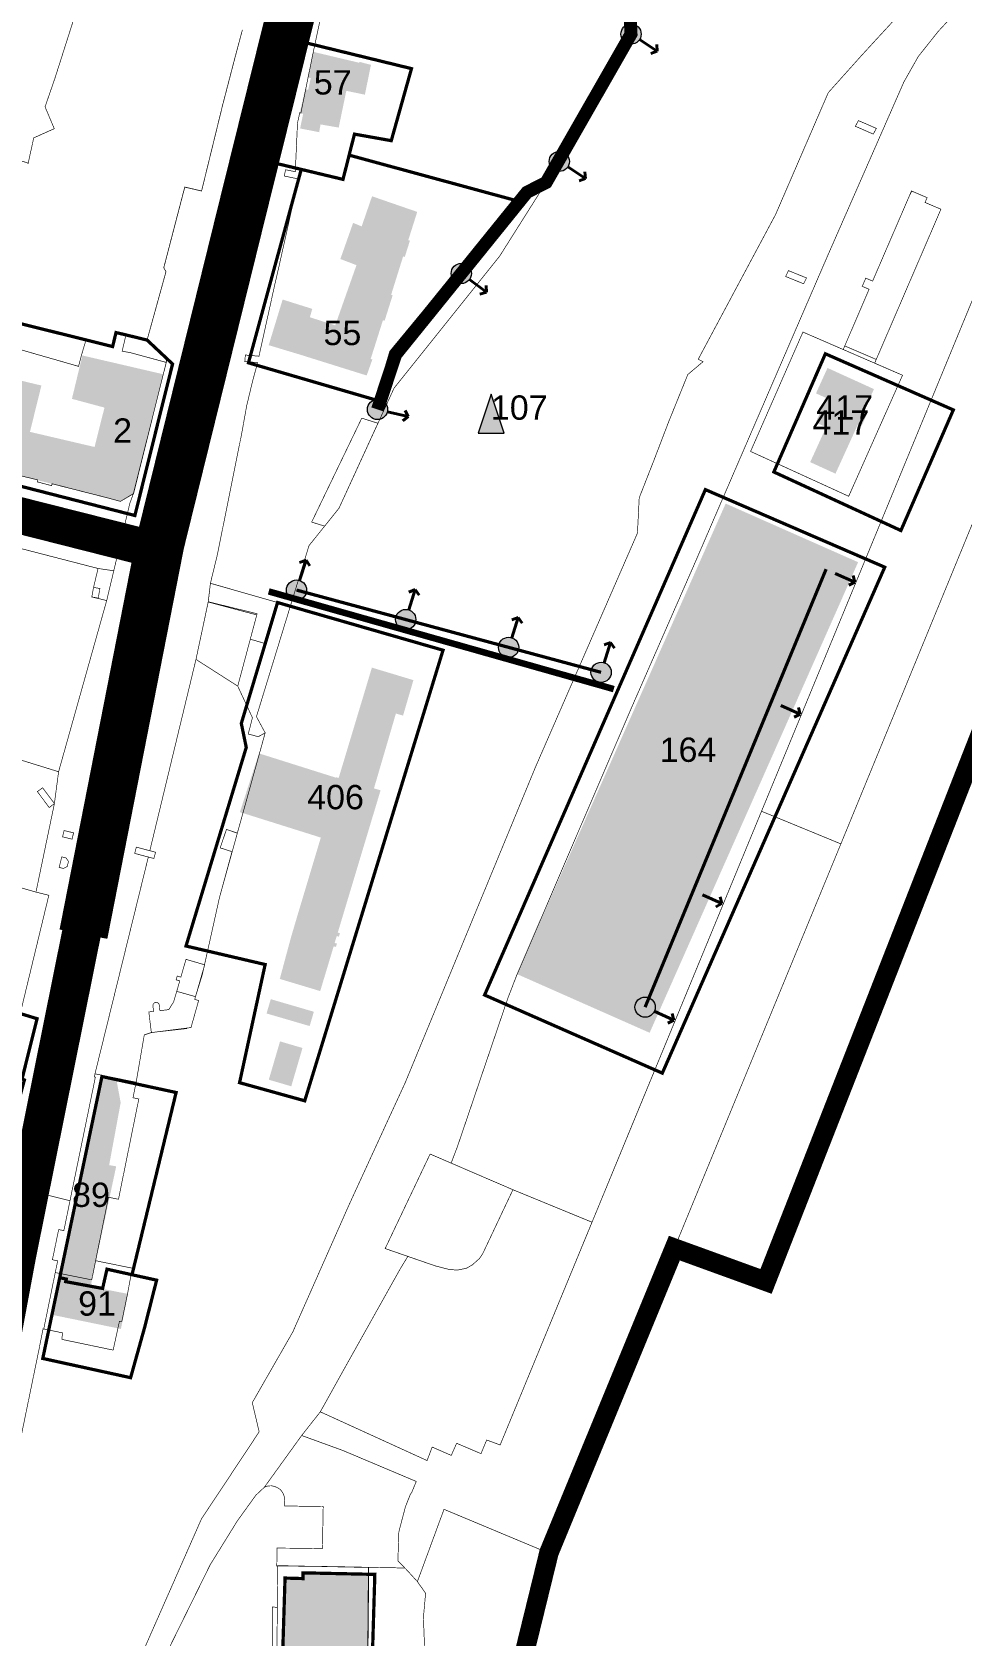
# Model space of a CAD drawing. Header units: millimetres. Extents: x 21689 to 31331, y 37531 to 43751.
# Drawn here: x 25932.9 to 26219.4, y 41633 to 42127.4 of the extents above; entities that cross this region are included whole.
import ezdxf

# ---------------------------------------------------------------- set-up
doc = ezdxf.new("R2010")
doc.units = ezdxf.units.MM
for name, pattern in [('DASHEDX2', [1.5, 1, -0.5]), ('g5_084', [0.4, 0.2, -0.2]), ('МЕЖА', [4, 1, -1, 1, -1])]:
    doc.linetypes.add(name, pattern=pattern)
for name, color, linetype, lineweight in [('0 . 11 - границы ДМ проект', 10, 'МЕЖА', 0), ('0.15 - Видовые раскрытия', 22, 'Continuous', 9), ('00 границы ОКН', 1, 'Continuous', 40), ('00 номер ОКН', 7, 'Continuous', 15), ('00 Разраб границы', 5, 'g5_084', 50), ('CONTUR', 150, 'Continuous', 9)]:
    doc.layers.add(name, color=color, linetype=linetype, lineweight=lineweight)
for name, color, linetype, lineweight, transparency in [('0.1 ОКН', 1, 'Continuous', 9, 0.4), ('00 Дороги', 252, 'Continuous', 9, 0.2), ('00 ОКН', 1, 'Continuous', 9, 0.4), ('24. ценная дореволюц постройка', 192, 'Continuous', 13, 0.4)]:
    doc.layers.add(name, color=color, linetype=linetype, lineweight=lineweight, transparency=transparency)
doc.layers.add('0.16.3 - пешеходные пути', color=40, linetype='boundary')
doc.styles.get("Standard").update_dxf_attribs({"font": 'arial.ttf'})
doc.linetypes.add('474_2', pattern='A,1,-0.5,[222,geobl2.shx,S=0.1,R=0,X=0,Y=0],-0.5,3', length=5)
doc.linetypes.add('boundary', pattern='A,7,-3,[1,bnd.shx,S=1,R=0,X=0,Y=0],-3,3', length=16)

# ---------------------------------------------------------------- blocks, each defined once
blk = doc.blocks.new('участки все')
at = {"layer": 'CONTUR', "const_width": 0.2}
for points in [[(3355.55, 4511.54), (3313.61, 4490.69), (3301.66, 4477.69), (3291.5, 4466.34), (3275.26, 4428.75), (3251.43, 4384.16), (3252.93, 4383.41), (3248.22, 4379.45), (3242.26, 4364.73), (3237.75, 4352.93), (3233.25, 4341.44), (3232.7, 4330.55), (3201.35, 4258.6), (3161.11, 4161.07), (3155.24, 4148.33), (3143.86, 4123.55), (3126.5, 4084.3), (3114.03, 4062.55), (3116.15, 4053.53), (3098.39, 4026.75), (3075.98, 3975.84)], [(3028.05, 3980.34), (3048.25, 4078.64), (3049.56, 4085.29), (3055.56, 4084.05), (3055.36, 4082.04), (3071.16, 4078.74), (3073.1, 4087.64), (3073.85, 4087.65), (3075.66, 4096.44), (3077.05, 4103.99), (3065.75, 4106.29), (3069.72, 4125.85), (3072.8, 4125.22), (3078.45, 4153.1), (3079.07, 4156.14), (3077.28, 4156.52), (3078.25, 4161.31), (3080.75, 4175.89), (3082.92, 4176.61), (3093.79, 4177.98), (3094.09, 4178.02), (3095.15, 4178.16), (3097.5, 4186.5), (3096.29, 4186.83), (3096.53, 4187.68), (3098.65, 4194.54), (3103.95, 4218.35), (3118, 4268.99), (3115.31, 4273.99), (3125.8, 4308.19), (3131.5, 4326.7), (3140.75, 4338.25), (3157.71, 4375.25), (3190.25, 4415.94), (3217.26, 4458.75), (3227.91, 4477.84), (3234.8, 4493.85)], [(3135.22, 4490.09), (3132.7, 4478.29), (3131.25, 4471.15), (3130.5, 4467.43), (3129.01, 4460.05), (3128.65, 4460.12), (3127.96, 4456.97), (3127.28, 4441.97), (3124.28, 4442.58), (3123.89, 4440.63), (3128.27, 4439.73), (3122.05, 4411.86), (3121.13, 4407.92), (3116.09, 4385.09), (3111.89, 4385.46), (3111.72, 4383.46), (3115.68, 4383.13), (3114.23, 4377.83), (3113.6, 4375.23), (3112.3, 4369.8), (3110.76, 4361.22), (3103.3, 4324.05), (3101.13, 4315.1), (3100.44, 4309.33), (3096.68, 4291.63), (3082.46, 4232.67), (3078.3, 4233.77), (3077.79, 4231.84), (3082, 4230.72), (3065.56, 4163.9), (3065.37, 4162.93), (3065.68, 4162.86), (3057.86, 4124.78), (3031.22, 4131.44)], [(3042.8, 4183.57), (3051.34, 4218.92), (3047.38, 4219.91), (3053.06, 4247.2), (3054.35, 4257.01), (3069.17, 4309.78), (3076.31, 4339.79), (3077.36, 4342.66), (3087.83, 4384.4), (3081.62, 4390.07), (3087.45, 4411.14), (3086.77, 4412.36), (3093.24, 4437.21), (3098.41, 4436), (3104.91, 4462.54), (3108.64, 4476.88), (3110.99, 4485.69)], [(3337.42, 4502.53), (3313.61, 4490.69), (3301.66, 4477.69), (3291.5, 4466.34), (3275.26, 4428.75), (3251.43, 4384.16), (3252.93, 4383.41), (3248.22, 4379.45), (3242.26, 4364.73), (3237.75, 4352.93), (3233.25, 4341.44), (3232.7, 4330.55), (3201.35, 4258.6), (3161.11, 4161.07), (3155.24, 4148.33), (3143.86, 4123.55), (3126.5, 4084.3), (3114.03, 4062.55), (3116.15, 4053.53), (3098.39, 4026.75), (3075.98, 3975.84)], [(3086.14, 3982.3), (3101.07, 4012.59), (3109.38, 4026.02), (3115.12, 4034), (3117.73, 4036.44), (3129.24, 4052.41), (3129.24, 4052.41), (3134.99, 4059.71), (3141.84, 4072.03), (3159.79, 4104.09), (3161.96, 4107.61), (3161.96, 4107.62), (3154.97, 4110.04), (3168.82, 4139.17), (3175.31, 4136.37), (3177.28, 4141.59), (3192.71, 4187.02), (3195.56, 4194.43), (3230.83, 4276.65), (3250.5, 4321.58), (3259.66, 4342.82), (3265.62, 4356.62), (3291.48, 4416.47), (3314.8, 4469.64), (3319.24, 4477.49), (3325.41, 4485.25)], [(3110.98, 4485.7), (3108.62, 4476.88), (3104.89, 4462.54), (3098.4, 4436.03), (3093.22, 4437.25), (3086.74, 4412.35), (3087.43, 4411.14), (3081.6, 4390.06), (3087.76, 4384.43), (3087.43, 4383.21), (3076.78, 4386.11), (3073.93, 4386.66), (3075.12, 4391.66), (3072.06, 4392.38), (3070.99, 4388.07), (3065.03, 4389.45), (3062.75, 4389.95), (3061.45, 4385.59), (3061.29, 4384.98), (3060.69, 4382.69), (3060.5, 4381.96), (3060, 4382.1), (3058.47, 4382.55), (3038.99, 4388.15)], [(3044.92, 4444.32), (3046.69, 4452.39), (3053.04, 4455.24), (3052.92, 4455.46), (3050.18, 4461.96), (3053.17, 4470.61), (3059.49, 4490.45)], [(3025.67, 4352.39), (3047.93, 4346.96), (3047.78, 4346.36), (3048.48, 4346.17), (3051.49, 4345.38), (3052.21, 4345.2), (3052.35, 4345.77), (3069.02, 4341.53), (3073.4, 4340.34), (3077.36, 4342.66), (3076.31, 4339.79), (3071.35, 4318.96), (3066.52, 4319.66), (3037.13, 4327.26)], [(3038.99, 4388.15), (3058.47, 4382.55), (3060.5, 4381.96), (3061.45, 4385.59), (3062.75, 4389.95), (3065.03, 4389.45), (3070.99, 4388.07), (3072.06, 4392.38), (3075.12, 4391.66), (3073.93, 4386.66), (3076.78, 4386.11), (3087.55, 4383.18), (3086.59, 4379.47), (3079.57, 4351.3), (3077.48, 4342.77), (3073.4, 4340.34), (3069.02, 4341.53), (3052.35, 4345.78), (3052.2, 4345.2), (3051.49, 4345.38), (3048.48, 4346.18), (3047.78, 4346.37), (3047.93, 4346.96), (3025.67, 4352.39)], [(2969.83, 4242.17), (3047.38, 4219.91), (3051.34, 4218.92), (3042.8, 4183.57)], [(3086.14, 3982.3), (3101.07, 4012.59), (3101.07, 4012.59), (3109.38, 4026.02), (3115.12, 4034), (3117.73, 4036.44), (3118.44, 4036.74), (3119.16, 4036.89), (3119.77, 4036.9), (3119.97, 4036.91), (3120.74, 4036.75), (3121.24, 4036.57), (3121.81, 4036.31), (3122.38, 4035.95), (3122.87, 4035.52), (3123.21, 4035.04), (3123.48, 4034.6), (3123.73, 4034.04), (3123.89, 4033.5), (3123.95, 4032.43), (3124.04, 4030.68), (3126.14, 4030.66), (3135.88, 4030.52), (3135.64, 4017.54), (3125.9, 4017.68), (3121.65, 4017.7), (3121.58, 4012.22), (3121.85, 4012.2), (3121.74, 3999.47), (3120.17, 3999.53), (3120.27, 3977.44)], [(3168.98, 3937.34), (3166.76, 3996.34), (3167.43, 4003.79), (3164.9, 4007.37), (3164.9, 4007.37), (3161.96, 4010.61), (3161.04, 4011.57), (3149.79, 4011.79), (3149.39, 3963.55)]]:
    blk.add_lwpolyline(points, dxfattribs=at)
for points in [[(3374.77, 4496.66), (3218.71, 4118.16), (3194.34, 4128.17), (3175.31, 4136.37), (3177.28, 4141.59), (3192.71, 4187.02), (3195.56, 4194.43), (3230.83, 4276.65), (3250.5, 4321.58), (3259.66, 4342.82), (3265.62, 4356.62), (3278.39, 4386.18), (3291.48, 4416.47), (3314.8, 4469.64), (3319.24, 4477.49), (3325.41, 4485.25), (3337.63, 4498.42), (3342.03, 4502.7), (3383.09, 4504.17), (3379.21, 4494.83), (3374.77, 4496.66)], [(3270.93, 4244.83), (3295.38, 4234.77), (3398.43, 4485.77), (3398.09, 4486.83), (3397.85, 4487.94), (3396.6, 4490), (3385.96, 4506.44), (3384.75, 4508.15), (3383.09, 4504.17), (3379.21, 4494.83), (3374.77, 4496.66), (3270.93, 4244.83)], [(3032.33, 4500.47), (3026.89, 4480.47), (3033.4, 4467.49), (3028.25, 4451.84), (3027.7, 4449.86), (3044.99, 4444.63), (3046.69, 4452.39), (3053.04, 4455.24), (3052.92, 4455.46), (3050.18, 4461.96), (3053.17, 4470.61), (3059.49, 4490.45), (3058.43, 4490.82), (3060.52, 4495.71), (3040.16, 4499.05), (3032.33, 4500.47)], [(3300.8, 4457.72), (3306.32, 4455.31), (3305.36, 4453.56), (3299.84, 4455.97), (3300.8, 4457.72)], [(3300.8, 4457.72), (3306.32, 4455.31), (3305.36, 4453.56), (3299.84, 4455.97), (3300.8, 4457.72)], [(3283.69, 4392.54), (3296.09, 4387.16), (3296.58, 4388.26), (3304.07, 4405.73), (3301.96, 4406.63), (3303.06, 4409.16), (3305.16, 4408.25), (3316.51, 4434.57), (3317.22, 4435.99), (3320.57, 4434.55), (3321.95, 4433.96), (3321.31, 4432.49), (3326.21, 4430.4), (3306.28, 4384.09), (3305.79, 4382.96), (3314.38, 4379.22), (3297.79, 4341.92), (3267.56, 4355.74), (3283.69, 4392.54)], [(3296.58, 4388.26), (3304.07, 4405.73), (3301.96, 4406.63), (3303.06, 4409.16), (3305.16, 4408.25), (3316.51, 4434.57), (3317.13, 4436.04), (3320.57, 4434.55), (3321.95, 4433.96), (3321.31, 4432.49), (3326.21, 4430.4), (3306.28, 4384.09), (3296.58, 4388.26)], [(3278.36, 4409.67), (3279.23, 4411.48), (3284.79, 4409.22), (3283.91, 4407.41), (3278.36, 4409.67)], [(3278.36, 4409.67), (3279.23, 4411.48), (3284.79, 4409.22), (3283.91, 4407.41), (3278.36, 4409.67)], [(3267.56, 4355.74), (3283.69, 4392.54), (3314.38, 4379.22), (3297.79, 4341.92), (3267.56, 4355.74)], [(3147.76, 4366), (3152.74, 4364.43), (3140.75, 4338.25), (3136.33, 4332.71), (3132.33, 4333.97), (3147.76, 4366)], [(3011.77, 4299.83), (3015.65, 4298.69), (3014.97, 4296.6), (3026.52, 4293.03), (3037.13, 4327.26), (3066.51, 4319.66), (3065.12, 4313.84), (3064.58, 4310.88), (3069.17, 4309.78), (3054.35, 4257.01), (3030.33, 4264.47), (3001.99, 4271.96), (3004.31, 4276.36), (3010.77, 4296.13), (3011.77, 4299.83)], [(3064.58, 4310.88), (3065.12, 4313.84), (3067.08, 4313.49), (3066.56, 4310.54), (3064.58, 4310.88)], [(3101.13, 4315.1), (3121.81, 4309.18), (3120.19, 4304.22), (3117.84, 4296.58), (3113.41, 4297.86), (3115.41, 4305.34), (3115.5, 4305.72), (3100.47, 4309.4), (3101.13, 4315.1)], [(3096.68, 4291.63), (3100.45, 4309.33), (3115.41, 4305.34), (3109.55, 4283.4), (3096.68, 4291.63)], [(3082.46, 4232.67), (3096.68, 4291.63), (3109.55, 4283.4), (3114.07, 4273.67), (3112.79, 4268.63), (3115.89, 4267.82), (3118, 4268.99), (3109.43, 4238.09), (3106.06, 4239.22), (3104.15, 4233.54), (3107.78, 4232.38), (3103.95, 4218.35), (3099.31, 4197.52), (3093.6, 4199.18), (3092.02, 4193.69), (3090.9, 4194.04), (3090.57, 4192.87), (3091.68, 4192.55), (3090.75, 4189.32), (3089.8, 4186.09), (3088.31, 4183.69), (3085.57, 4183.36), (3085.37, 4185.05), (3085.34, 4185.23), (3085.28, 4185.38), (3085.21, 4185.49), (3085.08, 4185.66), (3084.95, 4185.75), (3084.77, 4185.87), (3084.56, 4185.92), (3084.29, 4185.9), (3084.11, 4185.89), (3083.92, 4185.79), (3083.75, 4185.69), (3083.61, 4185.54), (3083.52, 4185.39), (3083.46, 4185.23), (3083.42, 4185.05), (3083.42, 4184.81), (3083.61, 4183.13), (3082.15, 4182.97), (3082.93, 4176.63), (3080.75, 4175.89), (3078.25, 4161.31), (3072.21, 4162.54), (3065.88, 4163.83), (3065.56, 4163.9), (3082, 4230.71), (3083.71, 4230.27), (3084.22, 4232.2), (3082.46, 4232.67)], [(3053.06, 4247.2), (3051.46, 4245.99), (3047.81, 4250.88), (3049.41, 4252.07), (3053.06, 4247.2)], [(3229.98, 4145.52), (3270.93, 4244.83), (3295.38, 4234.77), (3205.38, 4016.16), (3173.1, 4029.66), (3164.9, 4007.37), (3161.96, 4010.61), (3161.04, 4011.57), (3158.89, 4013.8), (3159.19, 4022.74), (3161.22, 4030.47), (3162.69, 4034.16), (3163.2, 4034.97), (3164.55, 4038.25), (3141.88, 4047.82), (3129.24, 4052.41), (3134.99, 4059.71), (3167.88, 4044.69), (3169.46, 4048.84), (3175.34, 4046.28), (3176.99, 4050.02), (3184.5, 4046.82), (3186.25, 4051.02), (3190.4, 4049.5), (3218.71, 4118.16), (3229.98, 4145.52)], [(3056.06, 4238.88), (3058.97, 4238.18), (3058.49, 4236.23), (3055.57, 4236.94), (3056.06, 4238.88)], [(3056.05, 4238.88), (3058.96, 4238.18), (3058.49, 4236.23), (3055.58, 4236.94), (3056.05, 4238.88)], [(3084.22, 4232.2), (3083.71, 4230.27), (3077.79, 4231.84), (3078.3, 4233.77), (3084.22, 4232.2)], [(3055.34, 4230.76), (3056.67, 4230.43), (3057.39, 4229.35), (3057, 4227.8), (3055.85, 4227.19), (3054.51, 4227.52), (3055.34, 4230.76)], [(3055.34, 4230.76), (3056.67, 4230.43), (3057.39, 4229.35), (3057, 4227.81), (3055.85, 4227.19), (3054.52, 4227.52), (3055.34, 4230.76)], [(3090.75, 4189.32), (3091.68, 4192.55), (3090.57, 4192.87), (3090.9, 4194.04), (3092.02, 4193.69), (3093.6, 4199.18), (3099.36, 4197.5), (3096.53, 4187.68), (3090.75, 4189.32)], [(3090.75, 4189.32), (3096.53, 4187.68), (3096.29, 4186.83), (3097.5, 4186.5), (3095.15, 4178.16), (3094.09, 4178.02), (3093.79, 4177.98), (3093.8, 4177.84), (3082.93, 4176.63), (3082.15, 4182.97), (3083.61, 4183.13), (3083.42, 4184.81), (3083.42, 4185.05), (3083.46, 4185.23), (3083.52, 4185.39), (3083.61, 4185.54), (3083.75, 4185.69), (3083.92, 4185.79), (3084.11, 4185.89), (3084.29, 4185.9), (3084.56, 4185.92), (3084.77, 4185.87), (3084.95, 4185.75), (3085.08, 4185.66), (3085.21, 4185.49), (3085.28, 4185.38), (3085.34, 4185.23), (3085.37, 4185.05), (3085.57, 4183.36), (3088.31, 4183.69), (3089.8, 4186.09), (3090.75, 4189.32)], [(3053.32, 4102.63), (3054.07, 4106.25), (3052.45, 4106.59), (3054.37, 4115.9), (3055.97, 4115.56), (3065.68, 4162.86), (3065.37, 4162.92), (3065.56, 4163.9), (3065.88, 4163.83), (3072.21, 4162.54), (3078.25, 4161.31), (3077.28, 4156.52), (3079.07, 4156.14), (3078.45, 4153.1), (3072.8, 4125.22), (3069.72, 4125.85), (3064.57, 4100.4), (3053.32, 4102.63)], [(3134.99, 4059.71), (3167.88, 4044.69), (3169.46, 4048.84), (3175.34, 4046.28), (3176.99, 4050.02), (3184.5, 4046.82), (3186.25, 4051.02), (3190.4, 4049.5), (3218.7, 4118.16), (3194.34, 4128.17), (3185.06, 4108.53), (3184.05, 4106.99), (3181.83, 4105), (3179.99, 4103.96), (3177.31, 4103.42), (3174.88, 4103.54), (3170.47, 4104.68), (3161.96, 4107.61), (3159.79, 4104.09), (3141.84, 4072.03), (3134.99, 4059.71)], [(3053.32, 4102.63), (3064.57, 4100.4), (3065.76, 4106.29), (3077.05, 4103.99), (3075.66, 4096.44), (3073.85, 4087.65), (3073.1, 4087.64), (3071.16, 4078.74), (3055.36, 4082.04), (3055.56, 4084.05), (3049.78, 4085.25), (3053.32, 4102.63)], [(3161.04, 4011.57), (3158.89, 4013.8), (3159.19, 4022.74), (3161.22, 4030.47), (3162.69, 4034.16), (3163.2, 4034.97), (3164.55, 4038.25), (3141.88, 4047.82), (3129.24, 4052.41), (3117.73, 4036.44), (3118.44, 4036.74), (3119.16, 4036.89), (3119.77, 4036.9), (3119.97, 4036.91), (3120.74, 4036.75), (3121.24, 4036.57), (3121.81, 4036.31), (3122.38, 4035.95), (3122.87, 4035.52), (3123.21, 4035.04), (3123.48, 4034.6), (3123.73, 4034.04), (3123.89, 4033.5), (3123.95, 4032.43), (3124.04, 4030.68), (3126.14, 4030.66), (3135.88, 4030.52), (3135.64, 4017.54), (3125.9, 4017.68), (3121.65, 4017.7), (3121.58, 4012.22), (3122.12, 4012.2), (3137.69, 4012.03), (3149.79, 4011.79), (3161.04, 4011.57)], [(3118.4, 3912.53), (3118.71, 3936.09), (3121.25, 3936.07), (3121.41, 3957.47), (3118.77, 3957.48), (3118.77, 3961.25), (3121.42, 3961.24), (3121.85, 4012.31), (3149.94, 4011.73), (3149.49, 3963.56), (3149.99, 3963.57), (3150.02, 3960.32), (3149.45, 3960.31), (3148.46, 3911.88), (3118.4, 3912.53)]]:
    blk.add_lwpolyline(points, close=True, dxfattribs=at)
blk = doc.blocks.new('трасса вид раскр')
at = {"layer": '0.15 - Видовые раскрытия', "transparency": 33554687}
h = blk.add_hatch(color=256, dxfattribs=at)
h.dxf.hatch_style = 1
h.paths.add_polyline_path([(-2.77, -1.43, 1), (2.77, 1.43, 1)])
at = {"layer": '0.15 - Видовые раскрытия', "lineweight": 40}
for p, q in [((1.42, -2.78), (4.42, -8.62)), ((4.42, -8.62), (2.35, -8.22)), ((4.42, -8.62), (5.3, -6.7))]:
    blk.add_line(p, q, dxfattribs=at)
at = {"layer": '0.15 - Видовые раскрытия'}
blk.add_circle((0, 0), 3.12, dxfattribs=at)

msp = doc.modelspace()

# ---------------------------------------------------------------- hatches: boundary and pattern name
at = {"layer": '0.1 ОКН', "transparency": 33554585}
h = msp.add_hatch(color=1, dxfattribs=at)
h.dxf.hatch_style = 1
h.paths.add_polyline_path([(26033.75, 42117.9), (26019.65, 42121.25), (26017.79, 42113.38), (26018.79, 42113.16), (26018.02, 42109.6), (26017.07, 42109.77), (26015.41, 42102.41), (26016.45, 42102.17), (26015.52, 42097.65), (26021.39, 42096.51), (26021.81, 42098.9), (26027.4, 42097.92), (26029.75, 42109.25), (26035.47, 42108.07), (26037.35, 42117.27), (26033.82, 42118.17)])
h = msp.add_hatch(color=1, dxfattribs=at)
h.dxf.hatch_style = 1
h.paths.add_polyline_path([(26033.75, 42117.9), (26019.65, 42121.25), (26017.79, 42113.38), (26018.79, 42113.16), (26018.02, 42109.6), (26017.07, 42109.77), (26015.41, 42102.41), (26016.45, 42102.17), (26015.52, 42097.65), (26021.39, 42096.51), (26021.81, 42098.9), (26027.4, 42097.92), (26029.75, 42109.25), (26035.47, 42108.07), (26037.35, 42117.27), (26033.82, 42118.17)])
h = msp.add_hatch(color=1, dxfattribs=at)
h.dxf.hatch_style = 1
h.paths.add_polyline_path([(26031.85, 42068.55), (26027.92, 42057.41), (26032.88, 42055.52), (26026.34, 42036.97), (26018.52, 42039.45), (26019.27, 42042.04), (26010.13, 42044.92), (26005.84, 42030.85), (26015.18, 42028.04), (26036.02, 42021.51), (26037.77, 42026.45), (26037.26, 42026.61), (26041.03, 42038.52), (26041.54, 42038.35), (26044.03, 42046.24), (26043.56, 42046.4), (26047.26, 42058.22), (26047.76, 42058.05), (26049.35, 42063.05), (26048.84, 42063.21), (26051.6, 42071.94), (26047.31, 42073.42), (26037.68, 42076.75), (26034.48, 42067.46)])
h = msp.add_hatch(color=1, dxfattribs=at)
h.dxf.hatch_style = 1
h.paths.add_polyline_path([(26031.85, 42068.55), (26027.92, 42057.41), (26032.88, 42055.52), (26026.34, 42036.97), (26018.52, 42039.45), (26019.27, 42042.04), (26010.13, 42044.92), (26005.84, 42030.85), (26015.18, 42028.04), (26036.02, 42021.51), (26037.77, 42026.45), (26037.26, 42026.61), (26041.03, 42038.52), (26041.54, 42038.35), (26044.03, 42046.24), (26043.56, 42046.4), (26047.26, 42058.22), (26047.76, 42058.05), (26049.35, 42063.05), (26048.84, 42063.21), (26051.6, 42071.94), (26047.31, 42073.42), (26037.68, 42076.75), (26034.48, 42067.46)])
h = msp.add_hatch(color=1, dxfattribs=at)
h.dxf.hatch_style = 1
h.paths.add_polyline_path([(25935.8, 42018.42), (25919.89, 42022.22), (25915.39, 42005.55), (25912.26, 41994.96), (25960.08, 41982.73), (25964.09, 41985.03), (25973.3, 42021.9), (25948.43, 42027.68), (25945.21, 42014.31), (25955.24, 42011.61), (25952.18, 41999.47), (25932.28, 42004.13)])
h = msp.add_hatch(color=1, dxfattribs=at)
h.dxf.hatch_style = 1
h.paths.add_polyline_path([(25935.8, 42018.42), (25919.89, 42022.22), (25915.39, 42005.55), (25912.26, 41994.96), (25960.08, 41982.73), (25964.09, 41985.03), (25973.3, 42021.9), (25948.43, 42027.68), (25945.21, 42014.31), (25955.24, 42011.61), (25952.18, 41999.47), (25932.28, 42004.13)])
h = msp.add_hatch(color=1, dxfattribs=at)
h.dxf.hatch_style = 1
h.paths.add_polyline_path([(26175.05, 42000), (26172.68, 41994.8), (26180.47, 41991.25), (26184.45, 42000), (26187.35, 42006.38), (26188.48, 42005.86), (26190.16, 42009.56), (26189.04, 42010.08), (26192.33, 42017.31), (26178.02, 42023.83), (26174.46, 42016.01), (26177.77, 42014.5), (26174.38, 42007.05), (26177.59, 42005.58)])
h = msp.add_hatch(color=1, dxfattribs=at)
h.dxf.hatch_style = 1
h.paths.add_polyline_path([(26074.34, 42015.74), (26070.34, 42003.74), (26078.34, 42003.74)])
h = msp.add_hatch(color=1, dxfattribs=at)
h.dxf.hatch_style = 1
h.paths.add_polyline_path([(26074.34, 42015.74), (26070.34, 42003.74), (26078.34, 42003.74)])
h = msp.add_hatch(color=1, dxfattribs=at)
h.dxf.hatch_style = 1
h.paths.add_polyline_path([(26074.34, 42015.74), (26070.34, 42003.74), (26078.34, 42003.74)])
h = msp.add_hatch(color=1, dxfattribs=at)
h.dxf.hatch_style = 1
h.paths.add_polyline_path([(26187.44, 41963.96), (26146.63, 41982.03), (26082.28, 41837.03), (26123.21, 41818.91)])
at = {"layer": '0.15 - Видовые раскрытия', "transparency": 33554687}
h = msp.add_hatch(color=7, dxfattribs=at)
h.dxf.hatch_style = 1
h.paths.add_polyline_path([(26176.3, 41958.96, 1), (26178.86, 41964.65, 1)])
h = msp.add_hatch(color=7, dxfattribs=at)
h.dxf.hatch_style = 1
h.paths.add_polyline_path([(26159.49, 41918.27, 1), (26162.05, 41923.96, 1)])
h = msp.add_hatch(color=7, dxfattribs=at)
h.dxf.hatch_style = 1
h.paths.add_polyline_path([(26135.36, 41859.86, 1), (26137.92, 41865.54, 1)])
h = msp.add_hatch(color=7, dxfattribs=at)
h.dxf.hatch_style = 1
h.paths.add_polyline_path([(26120.53, 41823.97, 1), (26123.09, 41829.65, 1)])
at = {"layer": '00 ОКН', "transparency": 33554585}
h = msp.add_hatch(color=1, dxfattribs=at)
h.dxf.hatch_style = 1
h.paths.add_polyline_path([(26172.68, 41994.8), (26180.47, 41991.25), (26192.33, 42017.31), (26178.02, 42023.83), (26174.46, 42016.01), (26177.77, 42014.5), (26174.38, 42007.05), (26177.59, 42005.58)])
h = msp.add_hatch(color=1, dxfattribs=at)
h.dxf.hatch_style = 1
h.paths.add_polyline_path([(26187.44, 41963.96), (26146.63, 41982.03), (26082.28, 41837.03), (26123.21, 41818.91)])
at = {"layer": '00 ОКН'}
h = msp.add_hatch(color=222, dxfattribs=at)
h.dxf.hatch_style = 1
h.paths.add_polyline_path([(26037.63, 41931.46), (26050.43, 41927.61), (26047.23, 41916.67), (26045.03, 41917.32), (26040.91, 41903.26), (26038.27, 41894.24), (26040.31, 41893.64), (26035.47, 41877.57), (26031.38, 41863.96), (26027.12, 41849.79), (26027.78, 41849.59), (26027.46, 41848.53), (26026.81, 41848.75), (26026.16, 41846.6), (26026.86, 41846.4), (26026.56, 41845.37), (26025.86, 41845.57), (26021.71, 41831.76), (26009.25, 41835.5), (26012.68, 41848.23), (26014.95, 41855.92), (26018.31, 41867.11), (26021.9, 41879.07), (26020.97, 41879.37), (26021.33, 41880.54), (26022.25, 41880.26), (26024.8, 41888.74), (26027.09, 41896.39), (26026.24, 41896.65), (26026.56, 41897.7), (26027.4, 41897.45), (26029.87, 41905.67), (26030.47, 41907.65), (26034.51, 41921.08)])
h = msp.add_hatch(color=222, dxfattribs=at)
h.dxf.hatch_style = 1
h.paths.add_polyline_path([(25996.97, 41886.92), (26020.97, 41879.37), (26021.33, 41880.54), (26022.25, 41880.26), (26027.09, 41896.39), (26026.24, 41896.65), (26026.52, 41897.55), (26002.83, 41905.03)])
at = {"layer": '00 ОКН', "transparency": 33554585}
h = msp.add_hatch(color=1, dxfattribs=at)
h.dxf.hatch_style = 1
h.paths.add_polyline_path([(25941.45, 41743.42), (25943.47, 41742.99), (25943.29, 41742.2), (25950.98, 41740.78), (25958.85, 41777.75), (25956.68, 41778.11), (25960.23, 41797.37), (25958.92, 41804.47), (25954.46, 41805.43)])
h = msp.add_hatch(color=1, dxfattribs=at)
h.dxf.hatch_style = 1
h.paths.add_polyline_path([(25939.05, 41731.98), (25960.3, 41727.62), (25962.51, 41738.41), (25943.29, 41742.2), (25943.47, 41742.99), (25941.45, 41743.42)])
h = msp.add_hatch(color=1, dxfattribs=at)
h.dxf.hatch_style = 1
h.paths.add_polyline_path([(26009.77, 41615.6), (26008.32, 41615.65), (26008.03, 41578.35), (26005.47, 41578.41), (26005.14, 41555.5), (26024.26, 41554.49), (26024.39, 41577.93), (26035.54, 41577.65), (26036.63, 41652), (26016.38, 41652.44), (26016.37, 41650.67), (26010.87, 41650.83)])
at = {"layer": '24. ценная дореволюц постройка'}
h = msp.add_hatch(color=192, dxfattribs=at)
h.dxf.hatch_style = 1
h.paths.add_polyline_path([(26006.47, 41829.27), (26019.75, 41825.39), (26018.46, 41820.98), (26005.18, 41824.86)])
h.paths.add_polyline_path([(26009.33, 41816.25), (26016.25, 41814.22), (26012.79, 41802.41), (26005.87, 41804.44)])

# ---------------------------------------------------------------- linework, layer by layer
at = {"layer": '0 . 11 - границы ДМ проект', "color": 7, "linetype": 'DASHEDX2', "lineweight": 100, "ltscale": 9, "transparency": 33554687, "const_width": 6, "flags": 128}
msp.add_lwpolyline([(22946.73, 37638.63), (22902.58, 38352.1), (23040.31, 38403.75), (23117.29, 38401.21), (23331.14, 38342.16), (23767.92, 38429.68), (23839.74, 38479.18), (23935.86, 38610.42), (23988.4, 38646.95), (24015.49, 38690.25), (24098.85, 38777.82), (24145.03, 38828.88), (24135.93, 38857.75), (24309.79, 39159.02), (24384.58, 39142.81), (24479.69, 39275.04), (24546.54, 39209.37), (24750.01, 39350.13), (25003.88, 39639.8), (25413.16, 40107.12), (25363.28, 40286.2), (24989.23, 40491.14), (25395.28, 40838.84), (25660.56, 41058.12), (25845.24, 41208.92), (25792.92, 41266.23), (25888.27, 41383.12), (26058.63, 41521.65), (26092.2, 41658.69), (26130.83, 41752.53), (26159.07, 41742.27), (26300.9, 42104.41), (26325.34, 42112.11), (26524.48, 42049.12), (26659.52, 41994.11), (26661.3, 41997.38), (26646.24, 42050.67), (26706.46, 42026.98), (26859.65, 41970.83), (27006.59, 41919.76), (27172.98, 41911.41), (27384.06, 41951.12), (27369.53, 42033.59), (27673.24, 42086.3), (27976.36, 41979.69), (28033.35, 41963.23), (28102.86, 41962.56), (28159.54, 41928.27), (28328.6, 41835.14), (28499.53, 41807.33), (28720.17, 41761.45), (29052.46, 41622.84), (29045.52, 41606.09), (29058.02, 41600.92), (29065.19, 41619.05), (29089.18, 41611.33), (29476.61, 41567.37), (29694.11, 41552.14), (29707.83, 41609), (29818.28, 41584.5), (29941.9, 41545.71), (30079.67, 41531.57), (30099.06, 41598.9), (30133.54, 41631.15), (30187.93, 41657.25), (30321.66, 41749.67), (30401.38, 41749.67), (30509.19, 41676.74), (30617.63, 41749.67), (30608.36, 41787.7), (30599.77, 41907.5), (30613.25, 41930.65), (30611.36, 41954.39), (30596.2, 41953.51), (30593.67, 42010.25), (30597.05, 42063.37), (30605.38, 42235.81), (30665.45, 42236.17), (30657.33, 42284.13), (30610.32, 42363.4), (30625.51, 42373.52), (30633.15, 42373.02), (30649.52, 42377.68), (30654.81, 42423.45), (30716.03, 42430.23), (30760.54, 42567.65), (30765.8, 42586.36), (30791.95, 42710.49), (30846.37, 42699.4), (30866.74, 42759.78), (30939.13, 42753.23), (31030.96, 42735.49), (31057.16, 42750.28), (31131.35, 42919.39), (31178.71, 43049.99), (31223.9, 43155.77), (31261.16, 43239.22), (31200.23, 43266.25), (31159.04, 43264.62), (31092.9, 43324.59), (31030.84, 43397.77), (30974.06, 43434.01), (30837.68, 43448.49), (30812.71, 43443.57), (30797.57, 43373.26), (30670.04, 43084.43), (30627.79, 42979.09), (30572.79, 42815.93), (30581.39, 42739.2), (30580.07, 42670.05), (30572.53, 42633.02), (30553.34, 42565.66), (30547.4, 42556.65), (30525.72, 42505.25), (30514.51, 42510.11), (30479.51, 42425.86), (30461.95, 42345.38), (30464.75, 42236.14), (30403.52, 42231.72), (30362, 42222.3), (30262.37, 42221.19), (30097.98, 42200.41), (30088.95, 42269.89), (30058.49, 42273.9), (30000.91, 42267.83), (30008.93, 42181.88), (29926.02, 42170.86), (29838.04, 42159.36), (29837.12, 42151.42), (29801.62, 42150.52), (29804.08, 42118.48), (29746.29, 42112.77), (29727.01, 42117.61), (29726.77, 42121.26), (29669.99, 42116.48), (29667.12, 42186.75), (29663.62, 42276.82), (29664.83, 42334.2), (29729.67, 42336.19), (29743.29, 42425.8), (29681.45, 42426.64), (29599.85, 42422.04), (29585.29, 42460.05), (29593.55, 42547.9), (29586.23, 42640.93), (29612.42, 42670.26), (29566.57, 42703.24), (29536.55, 42712.38), (29485.13, 42721.11), (29445.22, 42718.94), (29271.87, 42704.28), (29252.91, 42692.41), (29197.95, 42673.04), (29178.85, 42668.77), (29146.59, 42665.68), (29091.04, 42663.1), (29090.12, 42694.39), (29093.43, 42735.41), (29109.46, 42731.74), (29114.94, 42754.25), (29105.61, 42762.57), (29115.3, 42813.46), (29163.59, 42900), (29195.32, 42957.41), (29200.53, 43020.6), (29169.03, 43102.91), (29094.39, 43130.16), (29034.07, 43130.54), (28931.05, 43118.37), (28819.4, 43060.11), (28798.63, 43021.64), (28799.74, 42985.88), (28707.96, 42909.03), (28686.59, 42891.68), (28665.24, 42871.73), (28655.12, 42859.97), (28647.85, 42848.5), (28636.35, 42823.08), (28630.36, 42817.18), (28632.11, 42786.97), (28651.56, 42783.79), (28691.78, 42770.28), (28688.63, 42759.99), (28685.9, 42758.4), (28674.4, 42734.05), (28670.96, 42721.95), (28465.92, 42806.49), (28422.23, 42822.02), (28375.9, 42835.07), (28353.71, 42839.03), (28334.9, 42842.59), (28324.45, 42844.67), (28310.37, 42860.64), (28285.15, 42868.53), (28273.81, 42871.97), (28249.69, 42869.4), (28186.52, 42849.62), (28159.73, 42849.83), (28118.75, 42863.99), (28094.8, 42888.25), (28084.71, 42900.92), (28068.74, 42924.62), (28025.62, 42901.74), (28004.08, 42892.7), (27951.92, 42913.21), (27851.65, 42849.79), (27793.9, 42819.52), (27766.59, 42881.7), (27711.88, 42969.56), (27682.2, 43019.56), (27636.09, 43064.5), (27679.04, 43117.9), (27700.16, 43145.1), (27730.28, 43232.44), (27705.35, 43256.96), (27691.79, 43306.56), (27688.55, 43316.07), (27675.1, 43337.74), (27671.02, 43346.91), (27667.81, 43356.54), (27665.87, 43367.34), (27665.76, 43376.05), (27664.78, 43381.05), (27419.59, 43272.56), (27422.82, 43266.23), (27362.67, 43207.3), (27358.27, 43197.8), (27315.11, 43177.13), (27276.85, 43176.61), (27257.44, 43175.75), (27253.84, 43180.5), (27248.88, 43187.03), (27238.09, 43198.06), (27218.29, 43206.98), (27213.36, 43207.6), (27202.43, 43208.96), (27239.74, 43225.54), (27236.35, 43231.88), (27229.04, 43245.51), (27224.79, 43253.43), (27207.06, 43286.52), (27191.9, 43314.8), (27189.96, 43318.43), (27109.82, 43276.33), (27075.56, 43340.35), (27088.29, 43348.01), (27054.82, 43405.39), (27040.02, 43396.59), (27025.14, 43422.1), (27004.05, 43461.84), (26932.79, 43645.55), (26914.14, 43691.8), (26899.52, 43700.46), (26872.13, 43716.99), (26742.39, 43504.78), (26736.34, 43496.67), (26723.68, 43483.84), (26681.05, 43469.92), (26667.11, 43474.54), (26618.22, 43488.58), (26621.71, 43502.66), (26587.49, 43510.32), (26573.52, 43508.91), (26527.9, 43493.77), (26492.74, 43503.26), (26478.24, 43499.38), (26452.07, 43505.41), (26442.19, 43502.58), (26426.7, 43506.38), (26416.4, 43498.79), (26374.87, 43508.45), (26369.59, 43485.73), (26357.38, 43433.16), (26343.06, 43372.1), (26343.68, 43335.85), (26278.09, 43335.37), (26275.1, 43319.34), (26179.58, 43336.15), (26136.07, 43350.43), (26129.55, 43332.91), (26114.21, 43338.65), (26048.36, 43335.77), (26042.27, 43335.96), (26041.86, 43305.06), (26039.99, 43285.4), (25993.77, 43297.06), (25935.55, 43314.57), (25864.49, 43314.71), (25836.1, 43306.44), (25791.06, 43309.44), (25778.1, 43340.97), (25720.4, 43383.9), (25692.71, 43506.7), (25567.19, 43536.12), (25552.49, 43470.45), (25520.72, 43350.23), (25464.42, 43088.88), (25450.38, 42940.35), (25403.2, 42900.12), (25517.17, 42564.61), (25324.39, 42333.51), (25231.57, 42248.42), (25084.91, 42241.32), (25004.68, 42115.84), (25034.08, 42028.82), (25232.98, 41677.08), (25331.24, 41588.66), (25222.08, 41431.42), (24497, 41147.16), (24469.6, 41188.24), (24382.78, 41181.73), (24281.81, 41064.62), (24269, 41033.06), (24267.52, 40970.79), (24345.86, 40986.54), (24396.82, 40849.9), (24260.73, 40587.7), (24122.54, 40455.83), (24175.55, 40365.15), (24087.33, 40202.95), (23882.35, 40127.13), (23799.32, 39897.89), (23757.23, 39543.04), (23644.49, 39442.48), (23258.99, 39279.22), (23188.93, 39177.24), (23155.23, 38943.77), (22794.42, 38626.82), (22640.55, 38070.59), (22681.18, 37890.91), (22868.64, 37599.25), (22946.73, 37638.63)], close=True, dxfattribs=at)
at = {"layer": '0.1 ОКН', "color": 1}
msp.add_lwpolyline([(26074.34, 42015.74), (26070.34, 42003.74), (26078.34, 42003.74)], close=True, dxfattribs=at)
msp.add_lwpolyline([(26074.34, 42015.74), (26070.34, 42003.74), (26078.34, 42003.74)], close=True, dxfattribs=at)
at = {"layer": '0.15 - Видовые раскрытия', "color": 7, "lineweight": 40}
for p, q in [((26180.42, 41960.52), (26186.41, 41957.82)), ((26186.41, 41957.82), (26184.54, 41956.84)), ((26186.41, 41957.82), (26185.9, 41959.87)), ((26163.61, 41919.83), (26169.6, 41917.13)), ((26169.6, 41917.13), (26169.09, 41919.18)), ((26169.6, 41917.13), (26167.73, 41916.16)), ((26139.48, 41861.41), (26145.47, 41858.72)), ((26145.47, 41858.72), (26143.6, 41857.74)), ((26145.47, 41858.72), (26144.96, 41860.76)), ((26124.65, 41825.52), (26130.64, 41822.83)), ((26130.64, 41822.83), (26130.13, 41824.87)), ((26130.64, 41822.83), (26128.77, 41821.85))]:
    msp.add_line(p, q, dxfattribs=at)
at = {"layer": '0.15 - Видовые раскрытия', "linetype": '474_2', "const_width": 1}
for points in [[(26137.52, 42173.11), (26117.19, 42132.08), (26117.47, 42126.75), (26091.33, 42081.02), (26085.4, 42077.98), (26044.96, 42027.94), (26039.36, 42011.04)], [(26108.25, 41930.01), (26014.41, 41955.37)], [(26108.25, 41930.01), (26014.41, 41955.37)], [(26108.25, 41930.01), (26014.41, 41955.37)]]:
    msp.add_lwpolyline(points, dxfattribs=at)
at = {"layer": '0.15 - Видовые раскрытия', "color": 7, "linetype": '474_2', "const_width": 1}
msp.add_lwpolyline([(26121.81, 41826.81), (26177.58, 41961.81)], dxfattribs=at)
at = {"layer": '0.15 - Видовые раскрытия'}
msp.add_circle((26121.81, 41826.81), 3.12, dxfattribs=at)
at = {"layer": '0.16.3 - пешеходные пути', "color": 40, "true_color": 0xf8d731, "transparency": 33554687, "flags": 128}
for points, const_width in [([(26229.26, 42293.92), (26197.36, 42154.86), (26137.52, 42173.11), (26117.19, 42132.08), (26117.47, 42126.75), (26091.33, 42081.02), (26085.4, 42077.98), (26044.96, 42027.94), (26039.36, 42011.04)], 4), ([(26137.52, 42173.11), (26129.63, 42158.13), (26117.19, 42132.08), (26117.47, 42126.75), (26103.36, 42100.33), (26091.33, 42081.02), (26085.4, 42077.98), (26044.96, 42027.94), (26039.36, 42011.04)], 2), ([(26112.16, 41924.84), (26005.84, 41954.95)], 2)]:
    msp.add_lwpolyline(points, dxfattribs=dict(at, const_width=const_width))
at = {"layer": '00 границы ОКН', "const_width": 1, "flags": 128}
for points in [[(26028.73, 42081.96), (26032.26, 42095.91), (26043.6, 42093.89), (26049.83, 42116.1), (26016.09, 42124.35), (26007.58, 42087.02), (26028.73, 42081.96)], [(26028.73, 42081.96), (26032.26, 42095.91), (26043.6, 42093.89), (26049.83, 42116.1), (26016.09, 42124.35), (26007.58, 42087.02), (26028.73, 42081.96)], [(26039.04, 42013.9), (26043.51, 42028.8), (26082.01, 42075.44), (26030.62, 42089.43), (26028.73, 42081.96), (26015.87, 42085.04), (25999.6, 42025.41), (26039.04, 42013.9)], [(26039.04, 42013.9), (26043.51, 42028.8), (26082.01, 42075.44), (26030.62, 42089.43), (26028.73, 42081.96), (26015.87, 42085.04), (25999.6, 42025.41), (26039.04, 42013.9)], [(26161.48, 41991.77), (26177.36, 42028.2), (26216.78, 42010.9), (26200.62, 41973.72), (26161.48, 41991.77)], [(26161.48, 41991.77), (26177.36, 42028.2), (26216.78, 42010.9), (26200.62, 41973.72), (26161.48, 41991.77)], [(26140.39, 41986.33), (26195.65, 41962.42), (26127.11, 41806.47), (26072.36, 41830.55), (26140.39, 41986.33)], [(26140.39, 41986.33), (26195.65, 41962.42), (26127.11, 41806.47), (26072.36, 41830.55), (26140.39, 41986.33)], [(25903.69, 41822.17), (25908.08, 41820.95), (25910.61, 41830.33), (25928.08, 41825.2), (25934.46, 41823.25), (25929.84, 41804.65), (25930.56, 41804.36), (25919.91, 41764.89), (25910.35, 41767.11), (25889.61, 41773.05), (25903.69, 41822.17)], [(25954.46, 41805.43), (25977.31, 41800.5), (25963.72, 41744.33), (25956.01, 41746.04), (25954.66, 41740.1), (25943.29, 41742.2), (25943.47, 41742.99), (25941.45, 41743.42), (25954.46, 41805.43)], [(25941.45, 41743.42), (25943.47, 41742.99), (25943.29, 41742.2), (25954.66, 41740.1), (25956.01, 41746.04), (25963.72, 41744.33), (25971.3, 41742.65), (25967.64, 41728.21), (25963.29, 41712.59), (25936.23, 41718.52), (25941.45, 41743.42)], [(26010.87, 41650.83), (26016.37, 41650.67), (26016.38, 41652.44), (26038.54, 41651.96), (26036.19, 41573.52), (26025.05, 41573.97), (26024.56, 41550.54), (26003.4, 41551.14), (26004.95, 41615.76), (26009.77, 41615.6), (26010.87, 41650.83)]]:
    msp.add_lwpolyline(points, close=True, dxfattribs=at)
at = {"layer": '00 Дороги', "lineweight": 9}
for points, const_width in [([(27209.24, 43499.14), (27037.38, 43405.03), (26876.28, 43321.07), (26815.86, 43299.35), (26776.4, 43293.6), (26754.41, 43293.94), (26564, 43337.3), (26500.96, 43343.23), (26354.55, 43310.21), (26319.4, 43288), (26306.54, 43270.19), (26245.37, 43027.94), (26166.79, 42730.3), (26121.38, 42558.5), (26061.96, 42332.12), (25997.51, 42071.83), (25972.36, 41969.76), (25950.24, 41859.92)], 12), ([(26326.27, 43287.05), (26316.67, 43278.04), (26305.05, 43257.44), (26245.37, 43027.94), (26166.79, 42730.3), (26121.38, 42558.5), (26061.96, 42332.12), (25997.51, 42071.83), (25972.36, 41969.76), (25948.76, 41849.3)], 15), ([(25848.5, 41998.65), (25965.13, 41969.08)], 11), ([(25850.52, 41998.37), (25966.53, 41969.05)], 11)]:
    msp.add_lwpolyline(points, dxfattribs=dict(at, const_width=const_width))
at = {"layer": '00 Дороги', "lineweight": 9, "const_width": 12}
msp.add_lwpolyline([(25950.24, 41859.92), (25928.18, 41750.34), (25903.28, 41616.63), (25894.96, 41597.01), (25737.89, 41422.23, -0.022972), (25679.24, 41378.08), (25653.78, 41358.23), (25624.29, 41330.54), (25606.03, 41315.97), (25561.05, 41287.9), (25470.71, 41248.56), (25441.36, 41233.58), (25414.21, 41231.67), (25394.57, 41234.38), (25374.51, 41234.24), (25338.84, 41214.78), (25223.19, 41142.59), (25206.67, 41129.29), (25104.54, 41032.23), (25084.54, 41012.74), (25034.47, 40965.36), (24952.42, 40891.12)], format="xyb", dxfattribs=at)
at = {"layer": '00 Разраб границы', "ltscale": 5, "const_width": 1}
msp.add_lwpolyline([(25907.54, 41992.99), (25964.6, 41978.35), (25976.21, 42025.06), (25968.37, 42032.43), (25961.86, 42034.02), (25958.8, 42034.74), (25957.74, 42030.43), (25921.41, 42039.48), (25907.54, 41992.99)], dxfattribs=at)
msp.add_lwpolyline([(25907.54, 41992.99), (25964.6, 41978.35), (25976.21, 42025.06), (25968.37, 42032.43), (25961.86, 42034.02), (25958.8, 42034.74), (25957.74, 42030.43), (25921.41, 42039.48), (25907.54, 41992.99)], dxfattribs=at)
msp.add_lwpolyline([(26008.56, 41951.53), (25997.4, 41914.27), (25998.92, 41906.86), (25980.36, 41845.65), (26004.74, 41839.95), (25996.86, 41803.53), (26016.94, 41797.94), (26059.55, 41936.83), (26008.56, 41951.53)], close=True, dxfattribs=at)

# ---------------------------------------------------------------- block references
at = {"layer": '0.15 - Видовые раскрытия'}
for p, rotation in [((26117.47, 42126.75), 29.56381896557779), ((26095.37, 42087.5), 29.56381896557779), ((26065.18, 42052.96), 26.08349665666925), ((26039.36, 42011.04), 49.76554066768115), ((26014.41, 41955.37), 135.2189713802578), ((26014.41, 41955.37), 135.2189713802578), ((26014.41, 41955.37), 135.2189713802578), ((26048.05, 41946.28), 135.2189713802578), ((26048.05, 41946.28), 135.2189713802578), ((26048.05, 41946.28), 135.2189713802578), ((26079.76, 41937.71), 135.2189713802578), ((26079.76, 41937.71), 135.2189713802578), ((26079.76, 41937.71), 135.2189713802578), ((26108.25, 41930.01), 135.2189713802578), ((26108.25, 41930.01), 135.2189713802578), ((26108.25, 41930.01), 135.2189713802578)]:
    msp.add_blockref('трасса вид раскр', p, dxfattribs=dict(at, rotation=rotation))
at = {"layer": 'CONTUR'}
msp.add_blockref('участки все', (22886.75, 37642.36), dxfattribs=at)

# ---------------------------------------------------------------- texts
at = {"layer": '00 номер ОКН', "color": 4, "char_height": 7.5, "attachment_point": 1}
for s, width, insert in [('{\\C7;57}', 7.5, (26019.73, 42115.62)), ('{\\C7;57}', 7.5, (26019.73, 42115.62)), ('{\\C7;55}', 7.5, (26022.72, 42038.38)), ('{\\C7;55}', 7.5, (26022.72, 42038.38)), ('{\\C7;107}', 4.7915, (26074.3, 42015.37)), ('{\\C7;107}', 4.7915, (26074.3, 42015.37)), ('{\\C7;417}', 4.7915, (26174.58, 42015.44)), ('{\\C7;2}', 2.5833, (25957.9, 42008.28)), ('{\\C7;2}', 2.5833, (25957.9, 42008.28)), ('{\\C7;417}', 10, (26173.39, 42010.76)), ('{\\C7;164}', 4.7915, (26126.28, 41909.91)), ('{\\C7;164}', 4.7915, (26126.28, 41909.91)), ('{\\C7;406}', 10, (26017.69, 41895.3)), ('{\\C7;89}', 10, (25945.25, 41772.73)), ('{\\C7;91}', 10, (25947.13, 41739.21))]:
    msp.add_mtext_dynamic_manual_height_columns(s, width=width, gutter_width=12.5, heights=[0], dxfattribs=dict(at, insert=insert))

doc.saveas('drawing.dxf')
